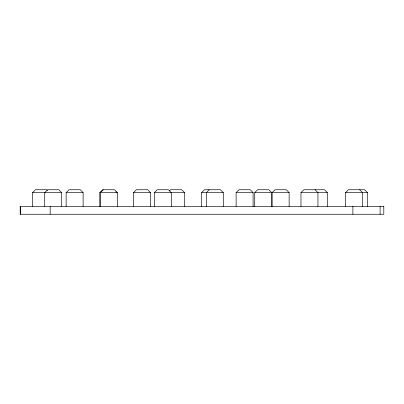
<?xml version="1.0" encoding="UTF-8"?>
<svg xmlns="http://www.w3.org/2000/svg" width="404" height="404" viewBox="0 0 404 404"><rect width="100%" height="100%" fill="white"/><g stroke="black" fill="none" stroke-linecap="round" stroke-linejoin="round"><path stroke-width="0.61" d="M32.588 206.505L32.588 192.627L35.471 189.744L46.682 189.744L47.505 190.567M66.135 206.505L66.135 192.627L69.018 189.744L80.229 189.744L83.118 192.627L83.118 206.505M99.793 206.505L99.793 192.627L102.677 189.744L114.504 189.744L117.387 192.627L117.387 206.505M103.288 189.744L100.404 192.627L100.404 206.505M133.567 206.505L133.567 192.627L136.451 189.744L147.667 189.744L150.551 192.627L150.551 206.505M154.333 206.505L154.333 192.627L157.217 189.744L168.433 189.744L171.316 192.627L171.316 206.505M169.256 190.976L170.493 189.744L181.704 189.744L184.588 192.627L184.588 206.505M201.626 206.505L201.626 192.627L204.51 189.744L220.412 189.744L223.296 192.627L223.296 206.505M209.201 189.744L206.318 192.627L206.318 206.505M236.113 206.505L236.113 192.627L238.996 189.744L250.212 189.744L253.096 192.627L253.096 206.505M254.727 206.505L254.727 192.627L257.611 189.744L268.822 189.744L271.705 192.627L271.705 206.505M272.15 206.505L272.15 192.627L275.033 189.744L286.249 189.744L289.133 192.627L289.133 206.505M300.975 206.505L300.975 192.627L303.859 189.744L324.462 189.744L327.346 192.627L327.346 206.505M345.536 206.505L345.536 192.627L348.42 189.744L364.58 189.744L367.468 192.627L367.468 206.505M32.588 192.627L61.706 192.627L61.706 206.505M66.135 192.627L83.118 192.627M99.793 192.627L117.387 192.627M133.567 192.627L150.551 192.627M154.333 192.627L184.588 192.627M201.626 192.627L223.296 192.627M236.113 192.627L253.096 192.627M254.727 192.627L271.705 192.627M272.15 192.627L289.133 192.627M300.975 192.627L327.346 192.627M345.536 192.627L367.468 192.627M359.636 189.744L362.519 192.627L362.519 206.505M315.07 189.744L317.953 192.627L317.953 206.505M115.953 191.804L116.776 192.627M61.706 192.627L58.822 189.744L47.606 189.744L44.723 192.627L44.723 206.505M380.114 206.328L380.114 214.256M352.889 206.328L352.889 214.256M50.146 206.328L50.146 214.256M20.382 206.328L20.382 214.256M383.8 206.328L20.2 206.328L20.2 214.256L383.8 214.256L383.8 206.328"/></g></svg>
